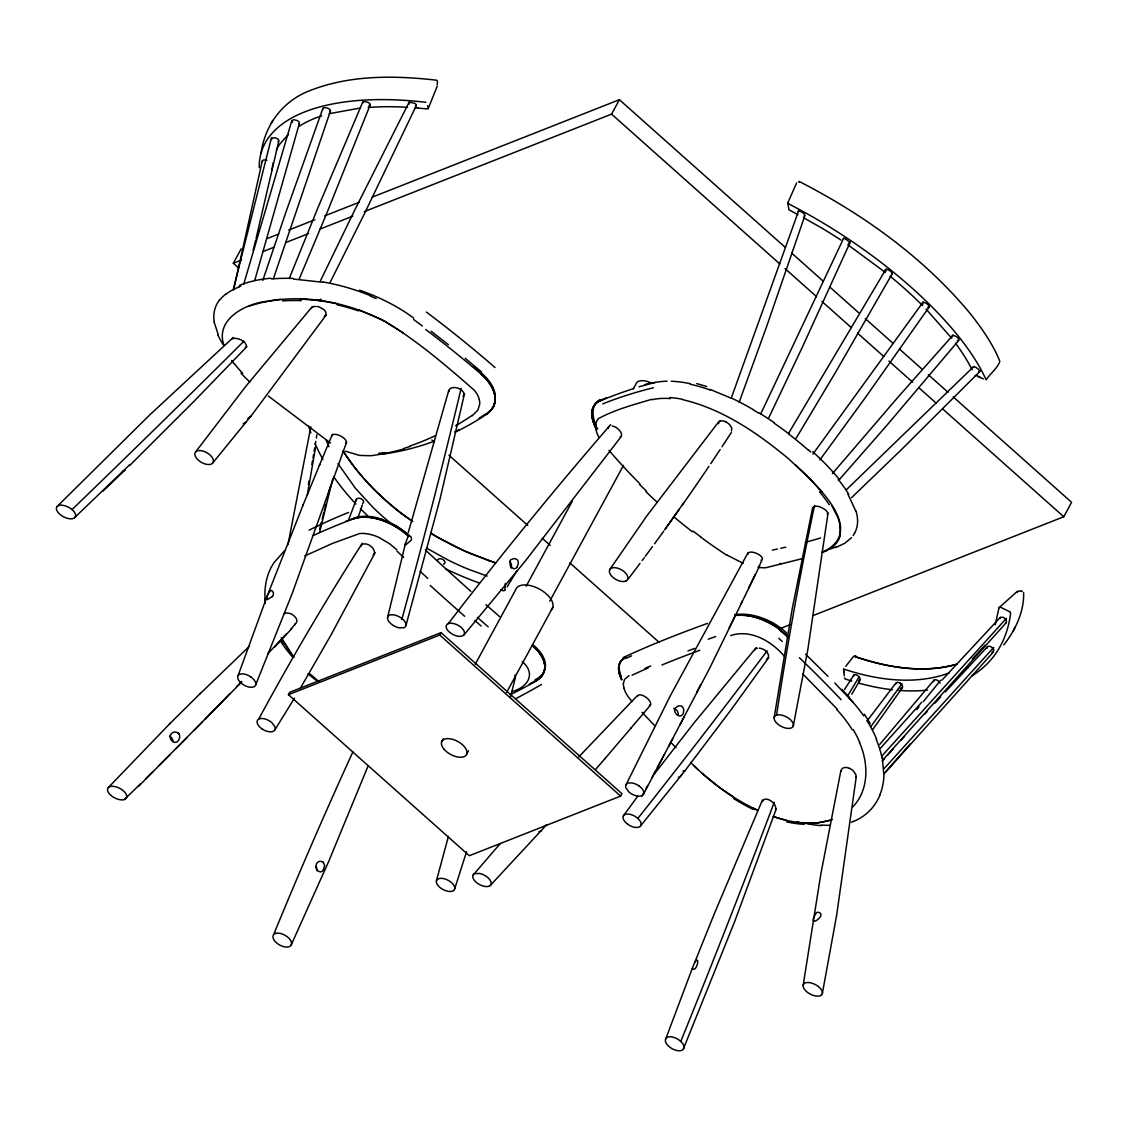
<?xml version="1.0" encoding="UTF-8"?>
<svg xmlns="http://www.w3.org/2000/svg" width="1128" height="1128" viewBox="0 0 1128 1128"><rect width="100%" height="100%" fill="white"/><g stroke="black" fill="none" stroke-linecap="round" stroke-linejoin="round"><path stroke-width="1.5" d="M495.262 395.491L495.234 400.807A48.927 28.99 22.7 0 1 493.782 405.699A48.899 28.99 23.8 0 1 486.817 413.468M544.739 669.242L544.768 664.533A48.772 25.634 20.2 0 0 543.273 659.527M762.472 801.571C765.193 794.718 777.77 803.855 775.472 809.537M362.694 103.156L362.708 102.436A3.934 1.791 17.3 0 1 366.572 101.915A3.934 1.791 17.3 0 1 370.181 104.396L368.997 105.637M272.68 164.914L271.975 170.215M505.034 589.831L505.33 583.458M592.313 410.493L592.087 415.569A48.772 25.521 36.8 0 0 593.046 421.209L594.879 425.749M812.921 508.206C815.22 503.863 822.044 507.558 825.09 509.673A7.374 3.172 25.8 0 1 827.43 512.338A7.543 3.271 25.5 0 1 827.614 513.86L827.289 514.438M272.948 165.224L273.188 162.7M623.333 683.737L624.531 679.409L629.086 675.601M856.293 776.543L836.68 914.977L822.382 993.373M828.051 513L807.845 649.545L793.322 725.798M803.164 985.294L820.803 874.214L840.952 770.325M774.189 717.436L792.194 608.923L812.668 507.558M315.234 444.7L315.784 441.4M316.333 438.087L316.883 434.788M315.643 446.744L307.352 494.91M311.85 464.412L312.414 461.126M312.978 457.841L313.542 454.556M314.106 451.285L314.684 447.999M308.367 484.42L308.973 481.007M287.978 544.584L310.82 426.92M233.623 289.854L262.274 160.881M464.553 393.489L440.019 499.069L405.995 625.335A9.673 5.104 28.5 0 1 404.487 627.408A9.87 5.217 28.5 0 1 403.909 627.676L399.411 627.873A10.349 5.471 28.5 0 1 394.151 625.941A10.265 5.428 28.5 0 1 390.232 623.065A9.856 5.203 28.5 0 1 388.638 615.662A9.955 5.259 28.5 0 1 393.348 614.845A10.293 5.443 28.5 0 1 399.524 616.945A10.251 5.414 28.5 0 1 402.654 619.145L403.979 620.442A9.87 5.217 28.5 0 1 406.024 625.279M278.715 141.437L256.112 238.262M853.459 676.405L853.67 675.489A4.047 2.369 40.8 0 1 857.153 675.277L858.337 676.081A3.793 2.214 40.8 0 1 860.128 679.366L858.676 680.833M233.411 288.895L271.467 137.701M387.595 617.453L405.474 543.358L408.096 536.632A4.456 2.538 -82.5 0 1 409.182 535.969L410.747 536.434L411.537 538.846A4.667 3.229 -38.6 0 1 411.128 540.27L405.333 545.219L405.375 543.766M332.816 478.568L319.577 532.515M516.666 571.205L507.106 586.898M324.3 510.603L325.893 504.145M327.867 496.066L330.25 486.379M253.166 250.233L255.703 239.968M319.675 529.06L321.353 522.349M322.199 518.993L323.877 512.281M510.406 697.287L515.524 677.054M436.381 880.954L448.436 836.356M762.486 799.963L714.334 913.708L692.282 968.458L665.435 1039.692A10.956 5.795 28.5 0 0 666.366 1043.47A10.603 5.612 28.5 0 0 670.046 1047.376A9.87 5.217 28.5 0 0 680.494 1050.704A10.406 5.499 28.5 0 0 683.216 1049.336L734.666 921.576L776.219 808.987M408.265 532.585L448.803 390.217M243.69 284.312L291.644 121.302M299.315 123.572L254.745 280.505M895.914 683.836L897.169 682.243L900.059 683.046M995.248 624.757L999.013 607.752L1016.554 592.045M261.104 152.858C265.32 123.22 284.58 99.081 312.964 89.465C352.303 74.815 395.463 75.52 436.592 80.201M454.711 888.808L466.555 851.682M330.476 110.897L273.399 278.672M262.81 280.407L285.821 212.388L322.904 108.358M358.013 517.738L362.37 504.836M804.772 215.941L766.546 326.782L739.15 402.259M731.677 396.929L799.075 209.596M346.733 441.795L292.124 593.68L255.647 685.006M839.909 536.449C837.723 544.274 830.476 549.336 823.158 551.888C870.308 529.004 809.044 478.3 788.965 459.11C757.706 433.124 722.794 409.055 682.666 399.65M238.05 675.672L267.082 596.247L303.333 504.413M266.885 596.726L266.645 599.504A4.977 1.354 -32.8 0 0 267.604 599.447L272.426 596.515M879.699 795.325L881.053 791.659A131.454 79.087 37.4 0 0 883.929 775.697L882.336 757.889M246.553 346.451C246.242 341.291 238.205 337.61 233.101 338.442A7.402 3.187 26 0 0 232.396 338.795M356.363 499.239L348.651 519.796M692.282 968.458C696.554 973.252 700.756 954.274 694.721 962.269M267.28 595.725L270.41 590.677A4.456 2.608 -81.7 0 1 271.552 590.466L273.3 592.285L273.371 594.569A4.639 3.652 -37.9 0 1 272.454 596.529M289.402 278.137L317.884 207.862L362.99 101.506M370.224 104.791L327.247 212.12L299.272 278.856M368.236 765.616L328.741 861.355L291.165 945.038M437.297 86.066L428.161 108.655A1.523 1.283 54.7 0 1 427.921 108.937L418.192 108.133M319.365 465.441L332.393 434.252M302.882 505.513L319.774 464.468M760.822 413.722L843.673 238.205M850.286 241.998L802.078 347.791L768.577 418.178M640.436 826.091L685.091 770.579L684.033 770.903M212.981 462.663L213.347 461.634A10.956 5.781 28.5 0 0 212.416 457.869A10.603 5.612 28.5 0 0 208.736 453.964A9.87 5.217 28.5 0 0 198.288 450.622A10.406 5.499 28.5 0 0 195.581 452.004L195.257 452.441A10.956 5.795 28.5 0 0 195.821 457.221A10.645 5.626 28.5 0 0 198.034 459.9L200.319 461.719A9.842 5.203 28.5 0 0 209.949 464.454A10.42 5.513 28.5 0 0 212.981 462.649L250.74 416.359L247.751 418.629M665.576 1039.17L665.816 1038.676A10.42 5.513 28.5 0 1 668.848 1036.872A9.842 5.203 28.5 0 1 678.464 1039.621L680.762 1041.426A10.645 5.626 28.5 0 1 682.962 1044.105A10.956 5.795 28.5 0 1 683.526 1048.885M320.422 280.872L355.137 209.258L409.281 101.844M416.345 105.51L364.288 213.996L330.25 282.169M796.622 182.919L787.682 203.139L788.275 203.689A228.899 85.178 33.2 0 1 986.112 379.826C989.764 374.101 997.533 368.348 999.859 361.327C992.978 344.237 982.206 328.882 970.898 314.416C924.396 258.044 863.738 214.56 799.033 181.368M759.567 566.087L709.836 667.889L643.383 794.38A10.251 5.414 28.5 0 1 641.691 795.762L640.394 796.114A9.856 5.203 28.5 0 1 633.809 795.014A9.673 5.104 28.5 0 1 629.65 792.561A9.856 5.203 28.5 0 1 628.818 791.884L626.026 788.035A10.349 5.471 28.5 0 1 626.068 784.735L670.088 696.188L747.878 552.946M1003.751 644.892C1015.397 630.355 1024.365 611.221 1023.618 592.553M1013.311 630.848L1015.242 626.999M999.887 618.412L1000.409 617.397L1002.975 617.284A3.793 2.214 40.8 0 1 1006.091 620.048L1006.458 621.161A4.047 2.369 40.8 0 1 1005.584 622.98M375.116 552.678L330.927 635.135L300.499 687.953M238.586 267.928L233.327 263.247L241.166 248.823M288.444 694.693L289.741 692.282L441.034 632.639L621.923 793.675L620.611 796.086L469.319 855.729L288.444 694.693L439.737 635.036L441.034 632.639M364.316 211.613L611.559 114.125L619.399 99.701L785.032 247.173M475.255 664.209L515.609 589.888A20.628 10.899 28.5 0 1 539.847 589.324A20.628 10.899 28.5 0 1 551.31 609.867M441.57 741.984L443.248 738.896M526.17 586.151L572.249 501.297M633.4 388.666L635.91 384.042A14.029 7.417 28.5 0 1 650.757 382.815M466.837 753.913L468.501 750.825M549.759 601.168L623.488 465.385M506.542 692.592L552.776 607.428M813.246 615.507L1063.76 516.751L1071.6 502.312L953.287 396.971M311.427 308.423L311.934 307.676M788.726 433.11L885.973 269.155M892.333 273.568L835.763 371.93L796.142 438.256M271.213 123.206L272.891 120.301M851.781 694.185L860.1 680.071M271.411 566.905L273.413 563.506M859.226 676.729L847.509 696.046M517.16 566.933L518.401 563.422L517.893 560.672A4.456 4.16 -51.2 0 0 516.723 559.319L514.114 558.515L510.871 559.699A4.667 4.244 28.2 0 0 509.926 560.94L510.335 565.72M261.724 728.716A9.856 5.203 28.5 0 0 272.482 731.593A10.265 5.428 28.5 0 0 274.823 729.971L294.45 698.147M853.163 535.518L854.545 533.276M844.505 689.532L854.037 674.713M610.008 569.203L646.612 516.201L718.719 421.773M273.709 562.957L284.82 550.436M812.879 454.119L923.24 301.895M929.275 306.844L864.838 398.325L819.915 459.871M902.569 687.431L872.635 729.675M665.323 528.778L683.695 502.919M768.732 657.61L732.185 708.285L685.034 770.692M901.949 683.751L870.901 726.559M326.203 314.952L250.642 416.584M623.347 815.854L637.757 796.227M985.068 645.216L972.435 658.865M195.567 452.004L245.721 386.425L312.357 306.548M867.784 720.045L896.055 682.821M654.184 774.203L693.48 723.612L756.141 647.669M731.423 431.009L731.818 428.062L729.52 424.579A7.402 3.638 35.9 0 0 725.812 421.858M621.246 436.522L524.619 561.899L463.791 635.106M853.402 656.609L845.718 666.31M682.214 774.301L680.254 776.388A4.977 2.665 -58.8 0 1 678.915 777.234L678.295 777.347M940.681 680.212L923.353 701.56M916.824 709.554L918.996 706.889M74.519 517.865A9.842 5.203 28.5 0 0 73.405 510.885L72.037 509.574A10.73 5.668 28.5 0 0 66.904 506.486A10.984 5.809 28.5 0 0 61.504 505.189A10.42 5.513 28.5 0 0 57.514 506.134A9.856 5.217 28.5 0 0 58.628 513.113L59.276 513.776A10.702 5.654 28.5 0 0 65.114 517.512A11.012 5.823 28.5 0 0 70.528 518.809A10.476 5.541 28.5 0 0 74.011 518.175L129.508 464.919M879.713 744.438L933.928 680.24M832.337 473.675L898.734 396.351L953.104 335.002M958.744 340.388L887.13 425.03L838.456 480.599M595.33 769.761L605.172 758.369M630.792 728.307L650.729 704.845M604.523 759.144L631.37 727.63M490.144 885.663A9.856 5.203 28.5 0 0 488.537 878.275A10.265 5.428 28.5 0 0 484.645 875.384A10.349 5.471 28.5 0 0 479.372 873.467L474.874 873.65A9.856 5.203 28.5 0 0 474.338 873.876A9.673 5.104 28.5 0 0 472.801 876.005A9.856 5.203 28.5 0 0 474.817 880.883L476.129 882.195A10.251 5.414 28.5 0 0 479.273 884.394A10.293 5.443 28.5 0 0 485.435 886.495A9.955 5.259 28.5 0 0 490.116 885.635L543.696 827.924A4.639 0.987 -54.9 0 1 545.12 826.204L546.727 825.005L544.457 825.964M473.14 875.032L500.409 843.42M504.766 590.353L503.666 590.79A228.899 152.379 22.6 0 1 500.62 589.93M910.282 743.902L885.861 771.622M1006.289 622.614L882.998 759.736M993.528 651.871L884.098 773.78M852.726 806.957C869.279 789.924 868.602 762.909 859.437 742.407M880.376 748.315L921.773 702.194M882.223 761.217L884.451 758.721M887.778 754.985L893.334 748.766M1006.345 618.398L881.687 756.211M993.754 647.416L884.098 768.647M901.187 740.067L904.557 736.33M246.313 346.818L245.368 347.424M924.777 714.151L927.019 711.712M274.499 647.275L291.743 628.663M941.979 680.128L1000.268 617.383M934.943 703.096L940.71 696.878M945.32 691.915L987.465 646.682M578.805 756.888L637.052 695.891M246.285 422.055L243.253 423.62M108.373 787.513L170.145 723.33M246.821 346.719L194.636 400.68L129.664 465.526M241.702 682.017L138.434 786.47M541.567 830.687L538.86 831.801M851.499 537.647L844.914 543.188L835.848 547.517M57.105 506.514L149.615 415.034L233.242 337.469M288.43 134.373L279.899 143.975A183.808 83.43 17.3 0 0 276.374 150.123M199.797 693.988L249.57 646.118M846.494 489.622L973.859 366.445M980.373 370.985L901.596 449.48L851.527 497.688M169.51 723.979L200.417 693.353M102.803 491.23L125.278 469.77L122.388 471.574M999.084 607.682L999.239 607.555A1.523 0.86 -8.7 0 1 999.605 607.372L999.817 607.301M816.489 912.622C804.574 931.347 829.855 913.694 817.419 912.2M249.246 417.712L250.035 417.149M472.322 415.71L477.835 410.141L479.597 404.769A34.658 20.755 20.6 0 0 479.358 399.735M479.231 418.206L485.999 413.821M312.371 307.295L313.034 306.929A7.374 4.145 20.7 0 1 315.417 306.435M324.286 316.305L325.752 315.093L325.893 312.385A8.474 4.836 21 0 0 323.68 309.453L319.774 307.211A7.543 4.258 20.9 0 0 316.813 306.492M298.723 126.505L304.081 123.333A205.367 93.201 17.3 0 1 321.649 115.874M529.37 684.146L536.124 680.41M511.886 691.591C527.918 687.417 536.449 673.726 522.236 661.53M448.338 623.601L447.308 624.151A9.771 5.161 28.5 0 0 448.112 630.834A10.166 5.372 28.5 0 0 463.312 635.416A9.814 5.189 28.5 0 0 461.324 627.52A9.969 5.259 28.5 0 0 456.375 624.475A10.307 5.443 28.5 0 0 448.338 623.601A4924.904 4225.925 79.4 0 1 610.643 424.636M453.583 890.542L452.554 891.092A10.307 5.443 28.5 0 1 444.517 890.218A9.969 5.259 28.5 0 1 439.596 887.172A9.814 5.189 28.5 0 1 437.523 879.234M1017.738 591.453L1016.525 592.214A4.54 3.694 -2 0 1 1022.165 591.495L1021.46 591.241M283.748 613.858L284.679 613.392A8.474 5.217 32.4 0 1 288.373 613.195C292.674 613.251 300.556 620.386 294.972 624.066M304.757 555.963L332.393 543.442L359.564 533.572A31.147 19.571 35.9 0 1 364.753 533.53M454.598 431.939L458.87 429.881M124.348 799.54L125.899 798.652A9.842 5.203 28.5 0 0 124.743 792.152A10.42 5.513 28.5 0 0 120.146 788.571L118.327 787.682A10.956 5.781 28.5 0 0 112.899 786.301A10.603 5.612 28.5 0 0 108.824 787.161A9.87 5.217 28.5 0 0 109.529 794.013A10.406 5.499 28.5 0 0 113.251 797.073L114.125 797.595A10.956 5.795 28.5 0 0 121.373 799.865A10.645 5.626 28.5 0 0 124.348 799.54A4924.665 4288.501 82.1 0 0 140.549 783.763M776.543 715.152L774.992 716.04A9.842 5.203 28.5 0 0 776.149 722.54A10.42 5.513 28.5 0 0 780.745 726.122L782.564 727.01A10.956 5.795 28.5 0 0 787.993 728.392A10.603 5.612 28.5 0 0 792.067 727.546A9.87 5.217 28.5 0 0 791.362 720.679A10.406 5.499 28.5 0 0 787.64 717.619L786.766 717.098A10.956 5.795 28.5 0 0 779.519 714.828A10.645 5.626 28.5 0 0 776.543 715.152A4924.665 3181.947 59.7 0 1 814.515 505.485M625.744 658.47L631.567 655.819M321.099 300.316L319.619 300.527M645.061 668.368L650.701 665.915M600.42 400.257L606.54 397.705M853.431 821.381L851.414 822.185M238.783 286.864L240.814 286.061M267.364 238.487L278.827 233.975M288.655 230.098L314.853 219.777M324.667 215.899L359.056 202.335M372.155 197.174L619.399 99.701M233.327 263.247L241.519 260.018M262.796 251.629L274.259 247.117M285.722 242.59L308.649 233.552M320.112 229.04L352.852 216.125M265.7 301.444C244.593 304.222 214.842 319.746 223.993 345.464M778.87 629.071L790.333 624.545M683.018 771.284L683.723 771.016M346.226 521.094L353.938 518.203A48.039 30.287 36.3 0 1 374.002 517.117A48.546 30.033 35.1 0 1 381.631 519.091M687.953 650.926L694.707 648.403M829.884 549.068L836.229 546.883M249.175 306.139C293.802 291.207 343.969 300.302 385.085 321.424C417.289 340.811 446.152 365.613 474.352 390.288A31.147 18.894 19.4 0 1 477.271 394.49L477.807 395.547A35.194 21.15 20.2 0 1 479.315 399.735M403.683 448.465L410.169 446.448M832.464 819.464C813.203 826.218 791.997 822.975 773.117 816.446M730.634 635.572C750.755 628.888 771.524 641.24 784.341 656.214M802.389 558.628L765.785 567.736A31.147 12.93 22.2 0 1 760.681 567.596L759.341 567.454M639.012 386.777L655.086 382.434A129.706 66.284 39.1 0 1 667.071 381.222M956.755 664.096L953.71 664.984A221.849 129.565 40.8 0 1 920.279 668.904A218.409 127.563 40.8 0 1 898.522 667.198M329.164 113.674L359.564 108.175M830.603 820.155L817.828 822.805M651.758 399.298C633.71 404.712 614.887 409.577 598.362 418.671C593.497 423.959 596.063 431.968 598.968 437.579M645.047 384.507L651.772 382.66M720.059 420.97L723.189 420.885A7.6 3.751 35.9 0 1 725.812 421.872M991.921 652.308L993.148 652.026L993.641 649.883M651.392 383.294L655.072 382.462M259.948 167.663L259.271 167.522A228.899 103.889 17.3 0 1 424.72 102.183L425.876 102.239M385.423 453.696L385.621 453.667A603.085 372.381 83.3 0 0 434.336 441.147M276.36 299.794L280.886 299.371M368.165 107.371L381.983 106.751A217.337 98.644 17.3 0 1 407.589 107.329M300.104 298.934L321.043 300.753L337.202 303.714M803.644 823.017L807.831 823.214M843.547 669.059L852.317 671.752A217.337 126.914 40.8 0 0 885.424 678.83C903.993 681.171 923.099 680.663 941.189 675.573A205.367 119.92 40.8 0 0 949.311 672.81M293.59 279.081L322.777 282.268M975.776 375.582L975.565 375.568A1.523 0.987 -8.9 0 1 975.142 375.483M740.405 615.169L748.019 615.775A48.772 30.667 28.6 0 1 755.929 617.552M364.753 533.544L366.092 533.685A35.194 21.841 35.3 0 1 371.648 534.799A34.658 21.361 35 0 1 378.782 537.337L389.597 543.752L396.816 549.773M786.145 820.31L773.723 816.714M796.805 821.748L801.938 823.087M696.681 383.576L706.692 386.523M487.155 576.084L468.924 569.443A183.808 122.36 22.6 0 1 447.957 559.981L426.539 548.123M956.939 664.209A219.326 128.155 40.9 0 1 854.22 656.299L861.552 658.738M495.432 562.886L470.672 553.636M755.929 617.467L763.839 620.174M849.398 768.365C846.818 766.871 841.107 766.899 841.262 770.96M322.199 861.595C314.825 859.268 313.584 871.436 320.676 871.902C323.059 871.606 323.877 868.814 324.258 866.797C325.95 865.007 321.311 860.509 323.144 862.201M488.988 560.701L463.876 550.661L439.807 538.451A234.948 155.791 22.7 0 1 431.714 533.826M358.972 309.946L382.307 319.957L403.373 332.957M710.231 389.47L731.508 398.325M359.522 290.136C378.754 296.861 397.267 305.928 413.694 318.082M345.577 451.242L359.423 455.402L370.788 455.74A611.066 378.613 82.7 0 0 403.782 448.972M743.296 563.365L726.686 554.905M381.645 519.303L389.259 522.349M976.411 375.539L980.232 377.104M977.75 376.555L983.404 378.895M845.027 238.487L849.793 242.28A3.849 1.424 33.2 0 1 848.538 243.211M370.463 296.128L376.202 298.596M753.067 808.127L757.875 810.412M757.269 810.13C732.396 798.441 709.893 781.944 690.632 762.387M1000.437 607.174L1010.251 612.01M797.82 214.616L788.909 209.752A1.523 1.325 44.5 0 1 788.754 209.329L788.726 209.117M803.404 217.633L821.466 227.884A183.808 68.399 33.2 0 1 840.952 240.081M173.035 741.646C178.591 745.495 182.835 733.877 176.617 732.326C170.554 730.211 167.578 738.798 173.035 741.646A5.161 3.976 60.9 0 0 169.623 736.189M753.039 409.746L758.425 412.961M733.792 797.299L719.861 787.781L702.025 773.272M847.791 244.72L885.395 272.454M411.861 520.882L400.384 512.493A213.22 142.043 22.6 0 1 379.431 494.459M330.405 442.966L268.379 396.083M406.686 517.216L410.352 519.867A233.073 154.592 22.7 0 0 412.834 521.601M413.525 319.407L422.337 325.992M693.1 531.161L701.32 537.309M431.22 331.294L448.394 344.689M319.337 681.89L309.918 673.867M627.69 824.258A9.814 5.189 28.5 0 0 639.097 827.092A9.969 5.259 28.5 0 0 641.085 824.681A10.307 5.443 28.5 0 0 637.856 818.435L636.404 817.25A9.771 5.161 28.5 0 0 626.28 814.106A10.166 5.372 28.5 0 0 627.732 824.23M465.201 358.295L481.656 372.071M473.337 366.529L481.529 373.439M179.042 734.131L178.21 733.172M474.86 620.513L481.134 626.012M808.367 449.832L810.778 451.976M791.602 253.024L823.144 281.112M829.729 286.963L858.648 312.71M865.218 318.561L892.826 343.138M899.397 348.989L921.745 368.884M928.316 374.736L948.028 392.29M611.559 114.125L779.815 263.938M785.074 268.619L816.63 296.706M821.889 301.387L850.808 327.148M857.379 333L883.675 356.406M888.934 361.087L912.594 382.152M919.165 388.004L936.254 403.218M942.825 409.069L1063.76 516.751M431.827 439.976L434.463 442.317M448.916 455.19L527.791 525.422M542.258 538.296L550.14 545.317M569.851 562.872L659.245 642.452M439.737 635.036L620.611 796.086M795.212 464.666L811.483 480.288M420.053 571.304L427.78 578.354M784.933 634.331L784.961 634.359A48.067 30.752 30.1 0 0 780.266 630.199M785.299 633.781L787.682 636.009M694.016 765.771L697.95 769.55M922.619 305.561L913.934 297.157A205.367 76.422 33.2 0 0 890.161 276.275M639.364 484.222L646.612 491.329M802.826 674.036L837.371 709.244M379.389 494.487L372.987 488.184A221.849 147.697 22.6 0 1 345.901 455.233A218.409 145.413 22.6 0 1 343.363 451.172M511.379 567.271L513.649 568.794L515.778 568.371A4.639 2.735 -70.1 0 0 517.117 566.89M670.441 742.012L676.024 747.695M926.06 309.1L951.637 338.132M834.79 683.032L853.149 702.448A129.706 85.093 29.5 0 1 863.724 715.899M841.812 689.363L849.539 697.499M655.03 726.037L642.072 712.318M849.144 698.063L853.12 702.434M632.061 701.545L628.888 697.654A31.147 13.592 36.5 0 1 626.068 693.283L625.532 692.239A35.194 15.623 35.9 0 1 623.981 688.235M819.351 488.932L822.199 492.344M292.392 655.086L281.309 637.546M955.486 343.208L957.46 345.901A217.337 80.878 33.2 0 1 972.139 369.702M231.691 360.495L233.975 363.639M864.386 714.221L870.224 723.527M284.439 643.411L286.949 647.444M831.759 505.513L838.118 517.935L840.416 526.409M337.949 463.58L355.39 488.227L372.691 507.092A205.367 136.7 22.6 0 0 388.991 521.799M847.904 494.092L855.785 511.083M540.552 654.381L543.343 659.527M218.282 334.875L214.151 322.03M427.526 105.609L428.4 107.921M271.651 139.59L271.848 137.997L274.64 137.757A3.849 1.748 17.3 0 1 278.715 140.112A3.934 1.791 17.3 0 1 278.066 141.508M444.658 561.293L444.925 562.407A3.835 2.552 22.6 0 1 443.53 564.155M1010.392 612.532L1010.589 613.688A228.899 133.668 40.8 0 1 972.265 675.658M952.469 336.793L952.3 335.975A3.835 1.424 33.2 0 1 954.88 335.904L956.206 336.595A3.835 1.424 33.2 0 1 958.885 339.584A3.849 1.424 33.2 0 1 957.348 340.318M787.781 203.026L788.74 208.525M844.449 677.956L845.126 678.929A228.899 133.668 40.8 0 0 851.809 681.086M843.631 669.144L843.97 672.429M843.716 670.977L844.237 675.841M264.868 598.841L265.291 603.269M619.498 671.259L619.159 666.606A48.927 22.391 33.7 0 1 620.146 662.601A48.899 22.433 32.7 0 1 625.814 656.975M799.329 182.327L799.301 181.89A4.54 1.128 -71 0 1 799.301 182.341M718.677 423.705L718.663 422.803A8.474 4.216 36.2 0 1 720.045 420.97M251.065 677.096A10.166 5.372 28.5 0 1 252.517 687.248A9.771 5.161 28.5 0 1 242.407 684.076L240.927 682.905A10.307 5.443 28.5 0 1 237.712 676.659A9.969 5.259 28.5 0 1 239.714 674.276A9.814 5.189 28.5 0 1 251.093 677.068M219.311 300.274A130.679 58.036 17.9 0 0 215.307 307.732L214.517 310.44A131.454 58.162 20.6 0 0 214.264 322.058M219.452 300.33A129.946 57.161 16 0 1 226.108 293.858M226.263 293.914A129.382 56.188 14.9 0 1 239.009 286.991M223.513 344.985A131.13 54.877 25.3 0 1 217.732 334.748M370.633 295.79A130.862 75.745 19.8 0 0 352.895 289.304A131.215 74.293 19.8 0 0 340.839 285.807A131.595 70.852 19.4 0 0 322.721 281.929M271.481 278.926A130.763 61.349 17.2 0 1 293.153 278.433M239.587 285.342A129.678 58.205 16 0 1 270.692 278.235M481.233 373.565A48.532 28.75 22.8 0 1 487.169 413.736M481.726 373.354A48.039 29.314 19.2 0 1 493.965 389.893A48.546 29.131 20.4 0 1 495.361 395.505M426.398 312.075A1014.763 642.086 17.8 0 1 495.037 367.545M487.084 413.835A48.518 28.552 22 0 0 481.148 374.115A1016.652 632.061 18.5 0 0 425.735 329.461M481.078 374.144A48.391 28.313 20.5 0 1 494.543 403.514L494.515 403.683A48.871 28.764 21.9 0 1 493.711 405.854L493.655 405.995A48.913 28.792 22.7 0 1 486.845 413.652M486.802 414.117A603.085 372.381 83.3 0 1 456.375 431.629M384.972 452.68A48.532 18.302 28 0 1 382.054 452.723M385.889 453.484A48.927 21.559 29.5 0 1 383.153 453.794M382.054 453.385A48.546 19.19 27.4 0 0 384.902 453.244A48.575 19.5 27.4 0 1 382.152 453.512M380.559 453.371A48.546 19.19 27.4 0 1 379.022 453.301M380.658 453.512A48.575 19.5 27.4 0 1 379.121 453.456M320.972 300.429A4.512 1.297 26.2 0 1 318.364 300.217M320.563 299.075A4.512 1.297 26.2 0 1 321.142 299.935M472.223 415.386A616.522 378.881 83.8 0 1 455.656 425.735M435.422 435.619A592.524 367.502 81.6 0 1 410.07 445.969M242.703 373.297A109.261 43.047 27.1 0 1 234.441 363.709M249.894 381.983A107.935 42.074 27.4 0 1 240.955 373.171M265.912 301.599A120.922 53.989 15.6 0 1 276.572 299.977M282.409 300.894A127.295 57.232 15.9 0 1 301.289 300.626M337.23 304.828A113.265 61.984 19.3 0 1 358.633 310.961M461.14 388.328A4924.904 2131.582 -57.7 0 1 401.765 619.582M449.085 391.571A7.755 4.653 19.6 0 1 457.926 388.173A7.755 4.653 19.6 0 1 463.016 396.379M332.21 435.704A7.755 3.144 27.1 0 1 340.896 436.127A7.755 3.144 27.1 0 1 345.732 442.839M415.118 107.865A217.337 98.644 17.3 0 1 418.192 108.133M262.471 161.614A4.047 1.833 17.3 0 1 264.347 159.964L265.714 160.077A3.779 1.72 17.3 0 1 266.913 160.373M292.631 122.233A3.863 1.762 17.3 0 1 293.097 119.963A3.863 1.762 17.3 0 1 297.989 121.048A3.863 1.762 17.3 0 1 298.878 123.615M322.989 109.063A3.877 1.762 17.3 0 1 327.374 108.062A3.877 1.762 17.3 0 1 329.898 111.39M409.055 104.269A3.793 1.72 17.3 0 1 408.731 103.55L410.042 102.338L414.582 103.24A3.779 1.72 17.3 0 1 416.26 104.918L416.176 105.609A4.047 1.833 17.3 0 1 415.428 106.145M437.227 80.835A4.54 1.621 -75.4 0 1 437.086 84.642M243.888 341.234A4924.665 1102.31 -37.9 0 1 72.037 509.574M511.393 567.229A4.977 2.919 64.4 0 1 510.364 565.692M509.997 561.758A5.161 4.004 76.1 0 1 511.111 568.075M602.775 403.852A1014.424 522.179 40.1 0 1 653.479 387.75M597.629 428.992A48.532 24.957 39.9 0 1 596.881 427.498M596.204 426.031A48.532 24.957 39.9 0 1 599.856 399.679M592.144 410.395A48.081 24.745 38.6 0 1 600.547 400.384M596.289 428.992A48.504 24.449 37.2 0 1 599.997 400.792M596.543 428.978A48.49 24.647 38.1 0 1 599.786 400.581M758.538 412.552A130.679 49.505 34 0 1 774.442 422.859M731.466 398.043A131.454 54.793 34.4 0 1 753.081 409.506M774.189 423.197A129.946 45.628 34 0 1 789.389 434.238M789.163 434.379A129.382 43.329 34.2 0 1 808 449.875M671.357 381.25A130.298 65.607 38.2 0 1 690.026 383.647M690.322 384.267A131.13 63.041 36.6 0 1 710.414 390.091M854.516 533.262A130.862 54.75 24.4 0 0 857.167 525.831A131.215 54.764 25.3 0 0 857.576 520.29A131.595 54.088 27.4 0 0 856.067 511.181M838.231 479.428A130.763 48.701 32.2 0 1 848.792 494.36M812.738 451.764A129.678 45.769 33.4 0 1 839.528 479.767M820.564 538A1014.763 401.935 20 0 1 805.307 542.314M785.779 547.165A1014.763 401.935 20 0 1 780.773 548.293M777.418 549.04A1014.763 401.935 20 0 1 772.342 550.111M779.829 563.788A48.518 21.672 23.7 0 0 781.182 563.535A48.391 20.699 23.9 0 1 779.815 563.774M759.299 567.398A35.194 14.932 22.6 0 1 757.931 567.215M726.559 555.075A616.522 569.457 -19.4 0 1 701.193 537.464M692.507 531.824A592.524 543.386 -15.7 0 1 673.853 516.85M657.201 502.284A592.524 543.386 -15.7 0 1 646.062 491.822M639.9 483.743A611.066 561.857 -17.6 0 1 609.007 450.326M600.181 401.004A1019.134 527.537 40.7 0 1 633.654 388.596M669.863 397.592A109.261 55.018 38.6 0 1 682.51 399.298M652.097 399.707A107.935 54.708 38.9 0 1 670.469 398.593M811.131 480.26A120.922 41.962 33.5 0 1 819.013 488.875M819.492 491.822A127.295 44.697 33.3 0 1 829.291 504.766M839.669 526.141A113.265 46.488 26.7 0 1 839.683 536.336M826.824 550.619A1016.652 410.86 20.9 0 1 821.875 552.212M761.724 560.743A4924.904 4225.756 79.4 0 1 758.806 566.876M755.154 574.547A4924.904 4225.756 79.4 0 1 748.527 588.308M742.407 600.942A4924.904 4225.756 79.4 0 1 740.87 604.114M734.68 616.776A4924.904 4225.756 79.4 0 1 729.238 627.831M700.841 684.386A4924.904 4225.756 79.4 0 1 696.836 692.197M683.991 717.055A4924.904 4225.756 79.4 0 1 679.972 724.782M672.697 738.643A4924.904 4225.756 79.4 0 1 668.636 746.327M664.575 753.983A4924.904 4225.756 79.4 0 1 657.356 767.505M655.749 770.509A4924.904 4225.756 79.4 0 1 651.716 778.01M647.669 785.497A4924.904 4225.756 79.4 0 1 646.048 788.5M644.412 791.489A4924.904 4225.756 79.4 0 1 641.973 795.973M731.296 432.56A4924.665 3181.552 59.8 0 1 722.005 446.73M720.143 449.55A4924.665 3181.552 59.8 0 1 710.781 463.594M708.892 466.4A4924.665 3181.552 59.8 0 1 682.214 505.175M679.324 509.292A4924.665 3181.552 59.8 0 1 664.744 529.723M663.772 531.076A4924.665 3181.552 59.8 0 1 654.536 543.766M652.477 546.572A4924.665 3181.552 59.8 0 1 645.23 556.386M644.187 557.782A4924.665 3181.552 59.8 0 1 642.1 560.588M639.999 563.394A4924.665 3181.552 59.8 0 1 628.423 578.734M747.935 554.201A7.755 3.229 22.7 0 1 757.114 553.636A7.755 3.229 22.7 0 1 761.019 560.32M612.151 425.933A7.755 3.906 37.7 0 1 620.118 431.178A7.755 3.906 37.7 0 1 620.188 436.931M608.415 428.471A7.755 3.906 37.7 0 1 608.457 427.582M608.782 426.849A7.755 3.906 37.7 0 1 609.331 426.299M596.063 428.795A48.927 26.395 35.3 0 1 595.288 427.244M626.068 784.735A10.265 5.428 28.5 0 1 628.395 783.1A9.856 5.203 28.5 0 1 639.167 785.99M639.153 786.005A9.955 5.259 28.5 0 1 643.171 790.404A10.293 5.443 28.5 0 1 643.369 794.38M673.769 708.497A5.161 4.244 65.6 0 1 678.168 715.208M798.046 211.486A3.793 1.41 33.2 0 1 799.329 211.077L800.443 211.401A4.047 1.509 33.2 0 1 804.335 214.249L804.786 215.096A3.779 1.41 33.2 0 1 804.038 216.04M843.307 238.741A3.849 1.424 33.2 0 1 845.126 238.558M885.973 271.213A3.863 1.438 33.2 0 1 886.495 269.352A3.863 1.438 33.2 0 1 890.81 271.552A3.863 1.438 33.2 0 1 891.684 274.146M922.944 304.081A3.877 1.438 33.2 0 1 924.072 302.431A3.877 1.438 33.2 0 1 928.584 305.321A3.877 1.438 33.2 0 1 927.836 307.197M973.224 367.094A3.793 1.41 33.2 0 1 976.016 367.46L978.864 369.505L979.372 371.803A3.779 1.41 33.2 0 1 978.78 371.859M295.55 623.911A4924.665 4288.501 82.1 0 1 290.897 628.959M286.23 633.992A4924.665 4288.501 82.1 0 1 267.519 654.057M241.632 681.411A4924.665 4288.501 82.1 0 1 236.908 686.346M229.802 693.748A4924.665 4288.501 82.1 0 1 204.817 719.481M202.434 721.92A4924.665 4288.501 82.1 0 1 194.058 730.436M186.867 737.712A4924.665 4288.501 82.1 0 1 176.01 748.625M169.961 754.688A4924.665 4288.501 82.1 0 1 159.048 765.545M152.957 771.566A4924.665 4288.501 82.1 0 1 145.526 778.898M453.569 890.528A9.771 5.161 28.5 0 0 452.779 883.858A10.166 5.372 28.5 0 0 437.579 879.276M533.459 645.202A48.532 25.606 17 0 1 535.109 679.733M544.669 669.228A48.081 25.493 18.3 0 1 536.364 680.565M541.51 684.442A1014.424 533.755 16.8 0 1 516.215 698.387M535.885 681.016A48.504 26.353 19.5 0 0 532.924 645.851A48.49 26.071 18.7 0 1 535.504 680.762M317.631 681.34A129.382 89.718 21 0 1 308.071 673.839M271.439 566.919A130.862 82.189 33.3 0 0 267.04 578.029A131.215 82.64 32.2 0 0 265.433 586.081A131.595 83.74 29.8 0 0 265.038 598.883M292.462 656.905A129.678 88.252 22.2 0 1 280.209 640.648M354.037 518.316A48.532 28.778 34.1 0 1 408.054 535.715M309.171 530.16A1014.763 649.488 38.6 0 1 348.608 512.436M407.955 535.617A48.518 29.257 33.9 0 0 353.67 518.795A48.391 29.991 33.8 0 1 392.6 524.492L392.868 524.576A48.871 29.483 33.9 0 1 396.295 526.452M409.394 535.603A48.899 28.44 34.1 0 0 396.788 526.282A48.927 29.046 34.2 0 0 389.273 522.264M532.162 645.244A48.927 25.056 21.8 0 1 540.382 654.381M499.549 616.565A603.085 102.549 45.3 0 1 485.9 604.65M470.898 591.368A603.085 102.549 45.3 0 1 425.383 549.985M403.655 557.359A616.522 109.233 45.3 0 1 396.957 551.113M313.373 535.49A1016.652 645.752 37.5 0 1 353.642 518.838M464.68 616.297A592.524 87.829 44.8 0 1 430.219 585.432M488.212 626.872A611.066 98.601 45.2 0 1 477.341 617.354M535.983 681.129A1019.134 531.711 16.2 0 1 510.251 694.763M293.999 657.37A120.922 82.837 22 0 1 286.794 647.472M283.213 643.594A127.295 86.828 22.3 0 1 280.942 639.463M396.577 526.508A48.913 29.102 33.8 0 1 408.491 535.165M258.932 718.677A4924.904 3296.397 61 0 1 362.314 543.202M373.735 554.497A7.755 4.864 35.2 0 1 373.114 555.046M360.706 546.544A7.755 4.864 35.2 0 1 369.392 545.219A7.755 4.864 35.2 0 1 373.974 554.158M514.918 675.094A7.755 4.202 19.1 0 1 515.045 677.223M274.823 729.971A10.349 5.471 28.5 0 0 274.865 726.658L271.975 722.766A9.87 5.217 28.5 0 0 271.242 722.131A9.673 5.104 28.5 0 0 267.082 719.678A9.856 5.203 28.5 0 0 260.498 718.578L259.2 718.931A10.251 5.414 28.5 0 0 257.508 720.313A10.293 5.443 28.5 0 0 257.72 724.289A9.955 5.259 28.5 0 0 261.738 728.688M479.4 583.063A228.899 152.379 22.6 0 1 445.546 568.766M367.502 515.581A228.899 152.379 22.6 0 1 360.438 508.7M355.926 504.033A228.899 152.379 22.6 0 1 333.55 476.509M322.918 459.449A228.899 152.379 22.6 0 1 315.107 443.572M310.905 432.814A228.899 152.379 22.6 0 1 308.762 426.187M328.967 446.716A217.337 144.68 22.6 0 1 326.232 440.428M437.467 560.799A3.849 2.552 22.6 0 1 440.385 558.727A3.849 2.552 22.6 0 1 444.559 561.236M356.307 500.832A3.877 2.58 22.6 0 1 360.918 498.661A3.877 2.58 22.6 0 1 362.638 503.455M495.685 562.844A235.343 155.932 22.5 0 1 489.03 560.588M470.672 553.651A199.219 133.132 22.6 0 1 453.851 545.924L441.57 539.438A233.073 154.592 22.7 0 1 430.854 533.248M406.503 517.371A219.326 146.231 22.6 0 1 343.081 450.96M274.203 933.208A4924.665 4288.092 82.1 0 1 352.895 751.868M315.854 866.389A5.161 3.736 70.9 0 1 316.982 870.703M774.245 802.248A4924.665 2207.961 -59.7 0 1 680.762 1041.426M767.125 650.856A4924.904 1201.842 -39.6 0 1 637.856 818.435M778.785 638.265A1014.424 676.941 29 0 1 782.254 641.479M799.399 657.694A1014.424 676.941 29 0 1 841.164 699.712M734.582 614.718A48.532 32.247 29.1 0 1 786.639 632.977M763.755 620.527A48.081 31.231 29.2 0 1 785.032 633.95M780.012 630.425A48.053 30.498 30.2 0 1 784.75 634.444A1019.134 686.543 28.7 0 1 788.232 637.785M879.798 795.395A130.679 77.635 40.4 0 1 874.256 805.265A129.946 76.986 42.5 0 1 866.642 813.457A129.382 76.845 43.7 0 1 853.501 821.466M866.812 720.496A130.298 84.262 30.2 0 1 876.667 739.305M876.188 739.291A131.13 82.457 32.2 0 1 881.983 757.819M821.381 825.611A130.763 74.519 40.7 0 1 801.754 822.481M830.349 825.287A129.678 75.83 42.3 0 1 821.142 825.047M621.443 679.014A48.532 22.222 33.6 0 1 620.795 677.59M620.217 676.208A48.532 22.222 33.6 0 1 626.35 657.455M621.556 679.634A48.518 22.363 34.5 0 1 625.828 657.638M625.462 657.3A48.913 22.588 33.8 0 0 619.935 662.94L619.864 663.053A48.871 22.532 34.5 0 0 619.286 664.829L619.244 664.956A48.391 22.363 35.8 0 0 621.923 679.803M623.164 657.61A603.085 80.849 -11.9 0 1 707.58 623.361M734.779 615.225A48.546 31.528 29.9 0 1 780.787 629.734M734.892 615.31A48.575 31.302 29.8 0 1 780.661 629.847M624.066 688.263A34.658 15.496 35.6 0 1 623.389 683.779M632.018 675.207A616.522 81.343 -12.3 0 1 648.149 667.973M661.953 664.984A592.524 88.069 -10.9 0 1 699.797 650.264M708.271 639.195A611.066 84.628 -11.5 0 1 715.744 636.53M805.547 654.226A1019.134 686.543 28.7 0 1 828.008 676.447M853.205 729.633A109.261 71.078 30.2 0 1 859.705 742.407M836.736 709.54A107.935 70.599 29.9 0 1 852.232 729.76M817.913 822.918A120.922 70.81 42.7 0 1 807.902 823.37M804.25 824.314A127.295 74.293 42.4 0 1 786.611 821.847M753.095 809.382A113.265 56.597 37.3 0 1 733.44 798.398M638.208 695.229A7.755 3.454 36.4 0 1 647.571 698.528A7.755 3.454 36.4 0 1 649.333 705.423M637.574 696.455A7.755 3.454 36.4 0 1 637.771 695.764M759.215 648.149A7.755 4.963 30.2 0 1 767.477 652.943A7.755 4.963 30.2 0 1 766.504 659.231M754.463 650.475A7.755 4.963 30.2 0 1 755.14 649.418M755.379 649.192A7.755 4.963 30.2 0 1 757.311 648.276M849.398 768.351A8.474 5.287 30.9 0 1 853.276 770.861L855.659 774.203A7.6 4.709 31.3 0 1 855.955 776.402A7.402 4.582 31.4 0 1 855.687 777.333M736.838 615.394A48.927 29.892 27.3 0 1 740.476 615.31M621.359 676.56A48.546 21.643 35.7 0 1 619.681 671.343M927.399 690.124A228.899 133.668 40.8 0 1 898.804 690.378M892.375 689.758A228.899 133.668 40.8 0 1 858.464 683.032M987.24 648.163A3.934 2.298 40.8 0 1 989.341 646.231L990.624 646.64A3.934 2.298 40.8 0 1 993.726 649.968M966.625 667.522A3.863 2.256 40.8 0 1 968.007 667.903M933.73 681.608A3.877 2.256 40.8 0 1 936.155 679.831A3.877 2.256 40.8 0 1 940.005 683.117M900.271 688.249A3.934 2.298 40.8 0 0 902.33 687.502L902.499 686.529A3.934 2.298 40.8 0 0 900.003 682.948M898.494 667.141A220.961 128.959 40.8 0 1 861.538 658.667M854.22 656.299A4.554 1.636 -75.2 0 1 856.138 656.961M821.269 995.192A10.42 5.513 28.5 0 1 817.292 996.151A10.984 5.809 28.5 0 1 811.878 994.854A10.73 5.668 28.5 0 1 806.746 991.752L805.378 990.455A9.842 5.203 28.5 0 1 804.264 983.475L804.772 983.165A10.476 5.541 28.5 0 1 808.268 982.516A11.012 5.823 28.5 0 1 813.669 983.813A10.702 5.654 28.5 0 1 819.52 987.564L820.169 988.213A9.856 5.217 28.5 0 1 821.283 995.206M674.629 709.808C674.135 713.629 679.606 718.324 682.567 714.659A4.667 2.947 -79.8 0 0 683.342 713.249L683.794 709.568L682.623 707.03A4.456 4.202 -50.6 0 0 681.143 706.015L678.379 705.86L675.376 707.806A4.639 4.329 9 0 0 674.629 709.808M625.899 581.033L624.63 581.442A9.842 5.203 28.5 0 1 614.224 578.382L613.435 577.776A10.476 5.541 28.5 0 1 610.431 574.49A11.012 5.823 28.5 0 1 609.402 570.697A10.702 5.654 28.5 0 1 611.968 567.92L612.645 567.765A9.856 5.217 28.5 0 1 623.051 570.824A10.42 5.513 28.5 0 1 626.83 574.716A10.984 5.809 28.5 0 1 627.873 578.509A10.73 5.668 28.5 0 1 625.913 581.033M275.584 933.42L274.992 933.66A10.73 5.668 28.5 0 0 273.018 936.184A10.984 5.809 28.5 0 0 274.062 939.991A10.42 5.513 28.5 0 0 277.841 943.868A9.856 5.217 28.5 0 0 288.246 946.928L288.909 946.759A10.702 5.654 28.5 0 0 291.489 943.995A11.012 5.823 28.5 0 0 290.46 940.202A10.476 5.541 28.5 0 0 287.443 936.917L286.653 936.31A9.842 5.203 28.5 0 0 276.261 933.265L275.584 933.42M443.699 748.809A14.029 7.417 28.5 0 0 465.822 755.563A14.029 7.417 28.5 0 0 453.061 739.46A14.029 7.417 28.5 0 0 443.699 748.809"/></g></svg>
